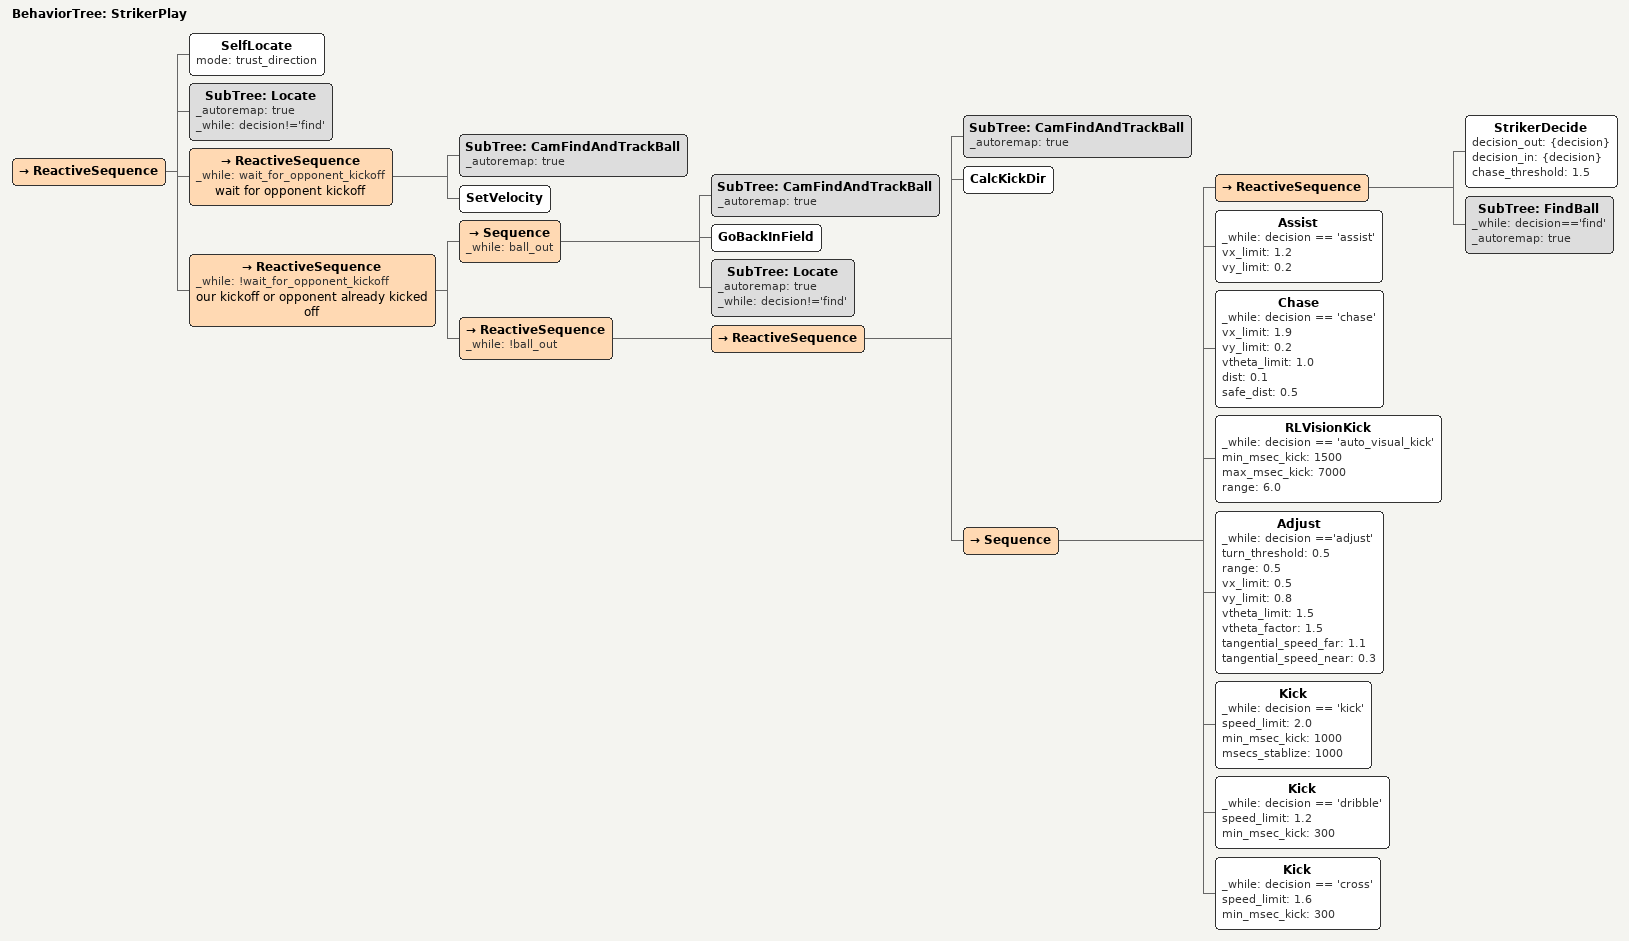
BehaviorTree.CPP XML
<root BTCPP_format="4" >
   <include path="./subtree_cam_find_and_track_ball.xml" />
   <include path="./subtree_find_ball.xml" />
   <include path="./subtree_locate.xml" />
   <BehaviorTree ID="StrikerPlay">
      <ReactiveSequence>
         <SelfLocate mode="trust_direction" />
         <SubTree ID="Locate" _autoremap="true" _while="decision!='find'" />
         <ReactiveSequence _while="wait_for_opponent_kickoff" name="wait for opponent kickoff">
            <SubTree ID="CamFindAndTrackBall" _autoremap="true" />
            <SetVelocity />
         </ReactiveSequence>
         <ReactiveSequence _while="!wait_for_opponent_kickoff" name="our kickoff or opponent already kicked off">
            <Sequence _while="ball_out">
               <SubTree ID="CamFindAndTrackBall" _autoremap="true" />
               <GoBackInField />
               <SubTree ID="Locate" _autoremap="true" _while="decision!='find'" />
            </Sequence>
            <ReactiveSequence _while="!ball_out">
               <ReactiveSequence >
                  <SubTree ID="CamFindAndTrackBall" _autoremap="true" />
                  <CalcKickDir />
                  <Sequence>
                     <ReactiveSequence>
                        <StrikerDecide decision_out="{decision}" decision_in="{decision}" chase_threshold="1.5" />
                        <SubTree ID="FindBall" _while="decision=='find'" _autoremap="true" />
                     </ReactiveSequence>
                        <Assist _while="decision == 'assist'" vx_limit = "1.2" vy_limit="0.2" />
                        <Chase   _while="decision == 'chase'"  vx_limit="1.9"  vy_limit="0.2"  vtheta_limit="1.0"  dist="0.1" safe_dist="0.5" />
                        <RLVisionKick _while="decision == 'auto_visual_kick'" min_msec_kick="1500" max_msec_kick="7000" range="6.0"/>
                        <Adjust _while="decision =='adjust'" turn_threshold="0.5" range="0.5" vx_limit="0.5" vy_limit="0.8" vtheta_limit="1.5" vtheta_factor="1.5" tangential_speed_far="1.1" tangential_speed_near="0.3" />
                        <Kick _while="decision == 'kick'" speed_limit="2.0" min_msec_kick="1000" msecs_stablize="1000"/>
                        <Kick _while="decision == 'dribble'" speed_limit="1.2" min_msec_kick="300"/>
                        <Kick _while="decision == 'cross'" speed_limit="1.6" min_msec_kick="300"/>
                  </Sequence>
               </ReactiveSequence>
            </ReactiveSequence>
         </ReactiveSequence>
      </ReactiveSequence>
   </BehaviorTree>
</root>
